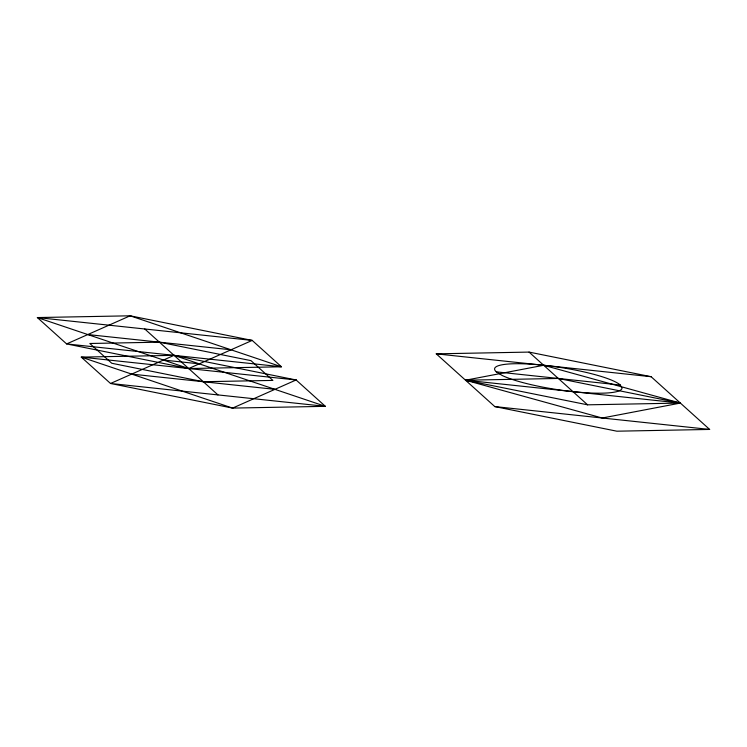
<?xml version="1.0" encoding="UTF-8"?>
<svg xmlns="http://www.w3.org/2000/svg" width="747" height="747" viewBox="0 0 747 747"><rect width="100%" height="100%" fill="white"/><g stroke="black" fill="none" stroke-linecap="round" stroke-linejoin="round"><path stroke-width="1.12" d="M465.53 380.214L543.685 365.274A64.447 11.186 8.7 0 1 620.337 385.05L622.018 388.244A64.447 11.186 8.7 0 1 572.958 391.643A64.447 11.186 8.7 0 1 502.199 375.489L496.297 371.857A64.447 11.186 8.7 0 1 543.685 365.274L680.377 403.072L602.222 418.012L465.53 380.214L558.317 378.458L680.377 403.072L587.59 404.827L465.53 380.214L680.377 403.072M436.257 353.845L529.044 352.089L651.104 376.703L709.65 429.441L616.863 431.196L494.803 406.583L436.257 353.845L651.104 376.703M496.297 371.857L620.337 385.05M87.791 334.553L231.028 349.792M163.462 360.045L199.272 363.854M494.803 406.583L709.65 429.441M131.705 374.107L274.933 389.346M529.044 352.089L587.59 404.827M144.778 328.988L217.956 394.911M130.137 315.804L66.623 343.928L37.35 317.559L130.137 315.804L252.197 340.417L281.47 366.786L188.683 368.542L66.623 343.928L281.47 366.786L130.137 315.804M174.042 355.357L110.528 383.482L81.255 357.113L174.042 355.357L296.101 379.971L325.375 406.34L232.588 408.095L110.528 383.482L325.375 406.34L174.042 355.357M252.197 340.417L188.683 368.542L37.35 317.559L252.197 340.417M296.101 379.971L232.588 408.095L81.255 357.113L296.101 379.971M159.41 342.173L89.817 343.489L111.77 363.266L203.315 381.726L272.907 380.41L250.955 360.633L159.41 342.173"/></g></svg>
